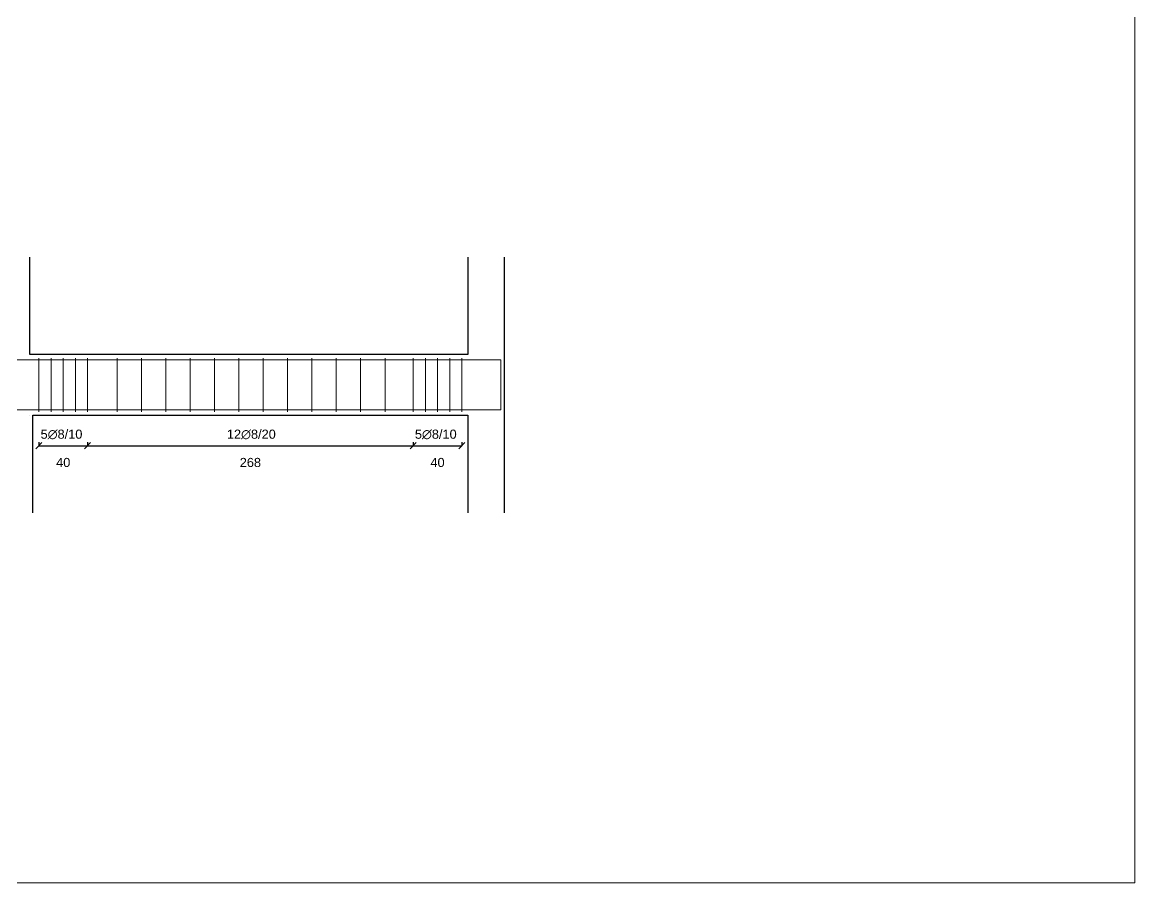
# Model space of a CAD drawing. Header units: millimetres. Extents: x -455371 to 117772, y -78417 to 116564.
# Drawn here: x -211993 to -202853, y -19326 to -12256 of the extents above; entities that cross this region are included whole.
import ezdxf

# ---------------------------------------------------------------- set-up
doc = ezdxf.new("R2010")
doc.units = ezdxf.units.MM
doc.layers.get('0').update_dxf_attribs({"color": 255})
for name, color, linetype, lineweight in [('armature', 5, 'Continuous', 18), ('Cls', 7, 'Continuous', 25), ('quote', 5, 'Continuous', 15), ('Scritte', 7, 'Continuous', 15), ('staffe', 10, 'Continuous', 15)]:
    doc.layers.add(name, color=color, linetype=linetype, lineweight=lineweight)
doc.styles.get("Standard").update_dxf_attribs({"font": 'arial.ttf'})
doc.dimstyles.new('scala1 a 50', dxfattribs={"dimtxt": 75, "dimasz": 50, "dimexe": 0.18, "dimexo": 250, "dimgap": 100, "dimtad": 2, "dimdec": 0, "dimlfac": 0.1, "dimzin": 0, "dimdsep": 46, "dimtxsty": 'Standard', "dimblk": 'OBLIQUE', "dimcen": -100, "dimadec": 0, "dimazin": 0, "dimtfac": 1, "dimtdec": 0, "dimtofl": 0, "dimtmove": 0, "dimatfit": 3, "dimfxl": 250, "dimfxlon": 1, "dimtolj": 1, "dimtzin": 0, "dimarcsym": 0})

# ---------------------------------------------------------------- blocks, each defined once
blk = doc.blocks.new('*U870')
at = {"layer": 'staffe'}
blk.add_lwpolyline([(0, -220), (0, 220)], dxfattribs=at)
blk = doc.blocks.new('*U897')
at = {"layer": 'Cls', "color": 0, "linetype": 'ByBlock', "lineweight": -2, "transparency": 16777216}
for p in [(0, 0), (100, 0), (200, 0), (300, 0), (400, 0)]:
    blk.add_blockref('*U870', p, dxfattribs=at)
blk = doc.blocks.new('*U935')
at = {"layer": 'staffe'}
blk.add_lwpolyline([(0, -220), (0, 220)], dxfattribs=at)
blk = doc.blocks.new('*U936')
at = {"layer": 'Cls', "color": 0, "linetype": 'ByBlock', "lineweight": -2, "transparency": 16777216}
for p in [(0, 0), (100, 0), (200, 0), (300, 0), (400, 0)]:
    blk.add_blockref('*U935', p, dxfattribs=at)
blk = doc.blocks.new('*U888')
at = {"layer": 'staffe'}
blk.add_lwpolyline([(0, -220), (0, 220)], dxfattribs=at)
blk = doc.blocks.new('*U889')
at = {"layer": 'Cls', "color": 0, "linetype": 'ByBlock', "lineweight": -2, "transparency": 16777216}
for p in [(0, 0), (200, 0), (400, 0), (600, 0), (800, 0), (1000, 0), (1200, 0), (1400, 0), (1600, 0), (1800, 0), (2000, 0), (2200, 0)]:
    blk.add_blockref('*U888', p, dxfattribs=at)
blk = doc.blocks.new('_Oblique')
at = {"color": 0, "linetype": 'ByBlock', "lineweight": -2}
blk.add_line((-0.5, -0.5), (0.5, 0.5), dxfattribs=at)
blk = doc.blocks.new('*D944')
at = {"layer": 'Defpoints', "color": 0, "transparency": 16777216}
for p in [(-208781.5, -15455.5), (-208381.5, -15455.5), (-208381.5, -15735)]:
    blk.add_point(p, dxfattribs=at)
at = {"layer": 'quote', "color": 0, "lineweight": -2, "transparency": 16777216}
for p, q in [((-208781.5, -15705.5), (-208781.5, -15735.2)), ((-208381.5, -15705.5), (-208381.5, -15735.2)), ((-208781.5, -15735), (-208381.5, -15735))]:
    blk.add_line(p, q, dxfattribs=at)
at = {"layer": 'quote', "color": 0, "lineweight": -2, "transparency": 16777216, "xscale": 50, "yscale": 50, "zscale": 50, "rotation": 180}
blk.add_blockref('_Oblique', (-208781.5, -15735), dxfattribs=at)
at = {"layer": 'quote', "color": 0, "lineweight": -2, "transparency": 16777216, "xscale": 50, "yscale": 50, "zscale": 50}
blk.add_blockref('_Oblique', (-208381.5, -15735), dxfattribs=at)
at = {"layer": 'quote', "color": 0, "transparency": 16777216, "insert": (-208581.5, -15873.3), "char_height": 75, "attachment_point": 5}
blk.add_mtext('\\A1;40', dxfattribs=at)
blk = doc.blocks.new('*D960')
at = {"layer": 'Defpoints', "color": 0, "transparency": 16777216}
for p in [(-211856.5, -15455.5), (-211456.5, -15455.5), (-211456.5, -15735)]:
    blk.add_point(p, dxfattribs=at)
at = {"layer": 'quote', "color": 0, "lineweight": -2, "transparency": 16777216}
for p, q in [((-211856.5, -15705.5), (-211856.5, -15735.2)), ((-211456.5, -15705.5), (-211456.5, -15735.2)), ((-211856.5, -15735), (-211456.5, -15735))]:
    blk.add_line(p, q, dxfattribs=at)
at = {"layer": 'quote', "color": 0, "lineweight": -2, "transparency": 16777216, "xscale": 50, "yscale": 50, "zscale": 50, "rotation": 180}
blk.add_blockref('_Oblique', (-211856.5, -15735), dxfattribs=at)
at = {"layer": 'quote', "color": 0, "lineweight": -2, "transparency": 16777216, "xscale": 50, "yscale": 50, "zscale": 50}
blk.add_blockref('_Oblique', (-211456.5, -15735), dxfattribs=at)
at = {"layer": 'quote', "color": 0, "transparency": 16777216, "insert": (-211656.5, -15873.3), "char_height": 75, "attachment_point": 5}
blk.add_mtext('\\A1;40', dxfattribs=at)
blk = doc.blocks.new('*D972')
at = {"layer": 'Defpoints', "color": 0, "transparency": 16777216}
for p in [(-211456.5, -15455.5), (-208781.5, -15455.5), (-208781.5, -15735)]:
    blk.add_point(p, dxfattribs=at)
at = {"layer": 'quote', "color": 0, "lineweight": -2, "transparency": 16777216}
for p, q in [((-211456.5, -15705.5), (-211456.5, -15735.2)), ((-208781.5, -15705.5), (-208781.5, -15735.2)), ((-211456.5, -15735), (-208781.5, -15735))]:
    blk.add_line(p, q, dxfattribs=at)
at = {"layer": 'quote', "color": 0, "lineweight": -2, "transparency": 16777216, "xscale": 50, "yscale": 50, "zscale": 50, "rotation": 180}
blk.add_blockref('_Oblique', (-211456.5, -15735), dxfattribs=at)
at = {"layer": 'quote', "color": 0, "lineweight": -2, "transparency": 16777216, "xscale": 50, "yscale": 50, "zscale": 50}
blk.add_blockref('_Oblique', (-208781.5, -15735), dxfattribs=at)
at = {"layer": 'quote', "color": 0, "transparency": 16777216, "insert": (-210119, -15873.3), "char_height": 75, "attachment_point": 5}
blk.add_mtext('\\A1;268', dxfattribs=at)

msp = doc.modelspace()

# ---------------------------------------------------------------- linework, layer by layer
at = {"layer": 'armature'}
msp.add_lwpolyline([(-221801.5, -15029.5), (-208061.5, -15029.5), (-208061.5, -15441.5), (-221801.5, -15441.5)], close=True, dxfattribs=at)
at = {"layer": 'Cls'}
for points in [[(-208331.5, -14185.5), (-208331.5, -14985.5), (-211931.5, -14985.5), (-211931.5, -14185.5)], [(-208031.5, -16285.5), (-208031.5, -14185.5)], [(-211906.5, -15485.5), (-208331.5, -15485.5)], [(-211906.5, -16285.5), (-211906.5, -15485.5), (-208331.5, -15485.5), (-208331.5, -16285.5)]]:
    msp.add_lwpolyline(points, dxfattribs=at)
msp.add_lwpolyline([(-211931.5, -15485.5), (-211931.5, -15485.5)], close=True, dxfattribs=at)
at = {"layer": 'quote'}
msp.add_lwpolyline([(-223558, 8122.8), (-202853.5, 8122.8), (-202853.5, -19325.7), (-223558, -19325.7)], close=True, dxfattribs=at)

# ---------------------------------------------------------------- block references
at = {"layer": 'Cls'}
msp.add_blockref('*U897', (-211856.5, -15235.5), dxfattribs=at)
at = {"layer": 'Cls', "xscale": -1}
for name, p in [('*U889', (-209013, -15235.5)), ('*U936', (-208381.5, -15235.5))]:
    msp.add_blockref(name, p, dxfattribs=at)

# ---------------------------------------------------------------- texts
at = {"layer": 'Scritte', "char_height": 75, "attachment_point": 1}
for s, insert in [('5∅8/10 ', (-211842.5, -15602.8)), ('12∅8/20', (-210311.9, -15602.8)), ('5∅8/10 ', (-208767.5, -15602.8))]:
    msp.add_mtext_dynamic_manual_height_columns(s, width=371.945, gutter_width=12.5, heights=[0], dxfattribs=dict(at, insert=insert))

# ---------------------------------------------------------------- dimensions: what is measured, and where the dimension line sits
at = {"layer": 'quote'}
for base, p1, p2, picture, middle in [((-211456.5, -15735), (-211856.5, -15455.5), (-211456.5, -15455.5), '*D960', (-211656.5, -15873.3)), ((-208781.5139833, -15735.0249372), (-211456.5139833, -15455.5232275), (-208781.5139833, -15455.5232275), '*D972', (-210119.0139833, -15873.3179113)), ((-208381.5, -15735), (-208781.5, -15455.5), (-208381.5, -15455.5), '*D944', (-208581.5, -15873.3))]:
    dim = msp.add_linear_dim(base=base, p1=p1, p2=p2, dimstyle='scala1 a 50', dxfattribs=at)
    dim.commit()
    dim.dimension.update_dxf_attribs({"geometry": picture, "text_midpoint": middle})

doc.saveas('drawing.dxf')
